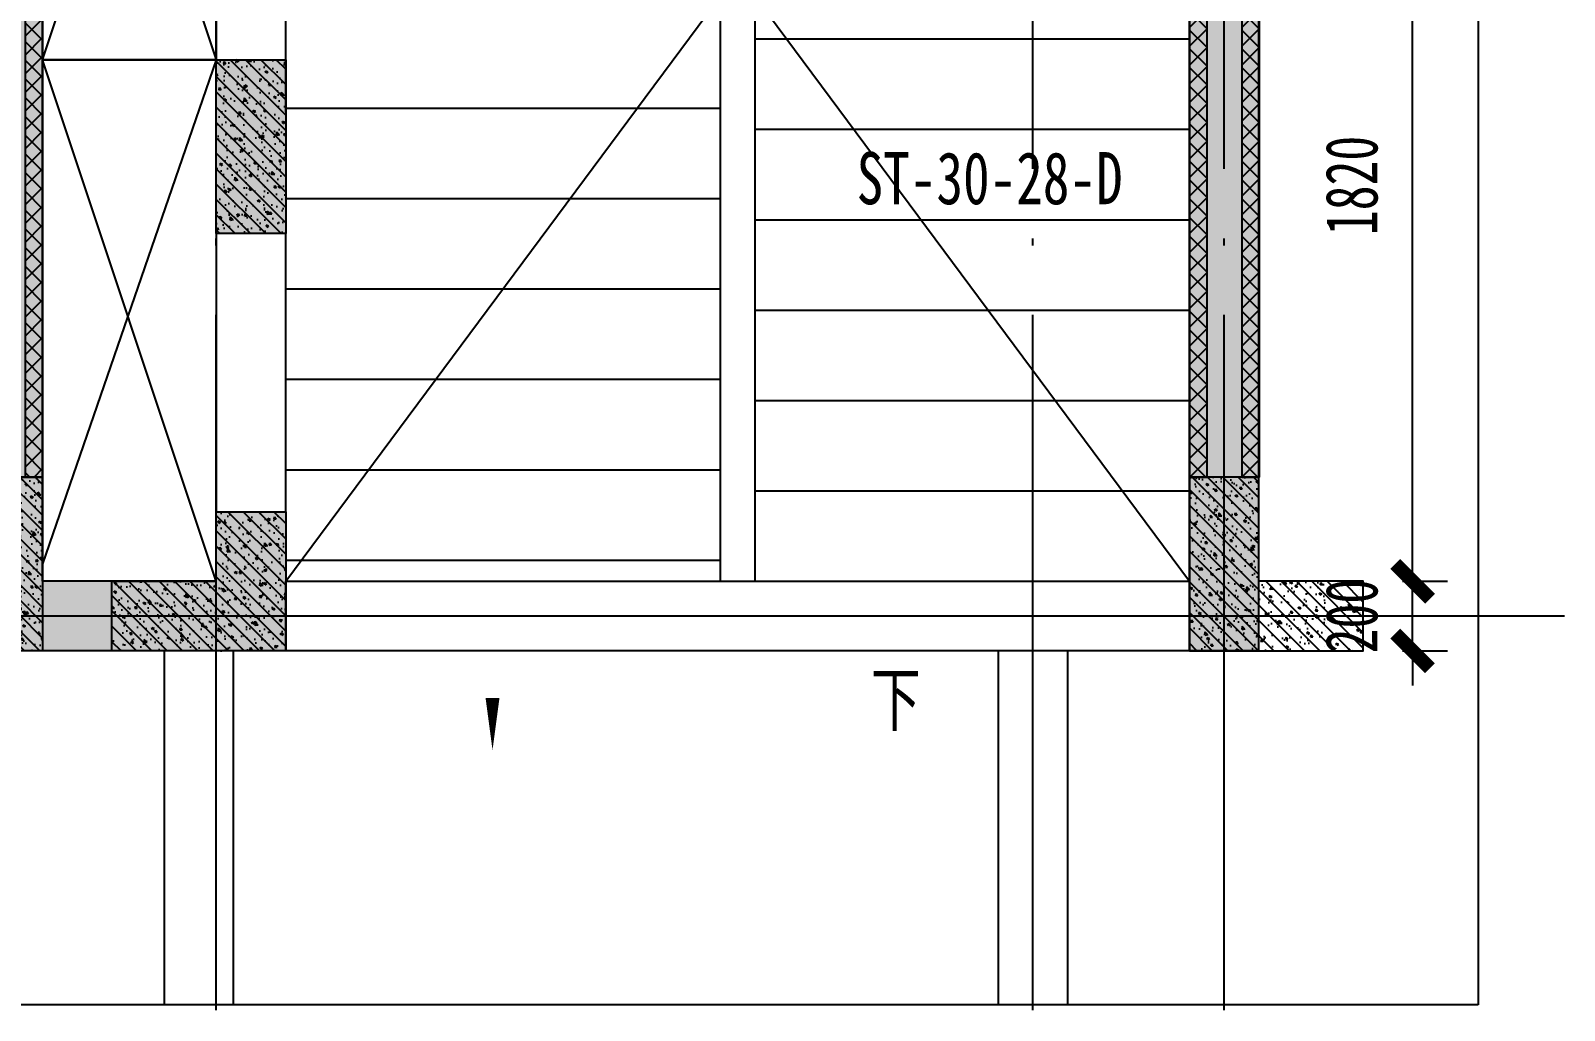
# Model space of a CAD drawing. Extents: x 1045983 to 1134482, y -686883 to -657183.
# Drawn here: x 1094270 to 1098682, y -681421 to -678603 of the extents above; entities that cross this region are included whole.
import ezdxf
from ezdxf.enums import TextEntityAlignment as Align
from ezdxf.xclip import XClip

# ---------------------------------------------------------------- set-up
doc = ezdxf.new("R2010")
doc.units = 0
doc.header["$LTSCALE"] = 1000
doc.header["$MEASUREMENT"] = 0
doc.header["$XCLIPFRAME"] = 2
doc.linetypes.add('125-核心筒-标准层$0$CONTINOUS', pattern=[0])
doc.linetypes.add('DOTE', pattern=[2.42, 2, -0.2, 0.02, -0.2])
doc.layers.get('0').update_dxf_attribs({"linetype": 'CONTINUOUS'})
doc.layers.get('Defpoints').update_dxf_attribs({"linetype": 'CONTINUOUS'})
for name, color, linetype in [('125-核心筒-标准层$0$S-SLAB-HOLE', 5, 'CONTINUOUS'), ('125-核心筒-标准层$0$S-WALL', 40, 'CONTINUOUS'), ('125-核心筒-标准层$0$S-WALL-BEAM', 120, 'CONTINUOUS'), ('125-核心筒-标准层$0$S-WALL-COLU', 252, '125-核心筒-标准层$0$CONTINOUS'), ('125-核心筒-标准层$0$S-WALL-COLU-HATC', 16, 'CONTINUOUS'), ('125-核心筒-标准层$0$S-WALL-HATC', 253, 'CONTINUOUS'), ('160-核心筒-1F$0$A-FLOR-STRS', 51, 'CONTINUOUS'), ('A-ANNO-DIMS', 3, 'CONTINUOUS'), ('S-ANNO-DOTE', 230, 'CONTINUOUS'), ('S-DETL-TEXT', 7, 'CONTINUOUS'), ('S-DIMS', 3, 'CONTINUOUS'), ('S-PC-FQ', 4, 'CONTINUOUS'), ('S-PC-FQ-WYQ', 4, 'CONTINUOUS'), ('S-WALL-BEAM', 120, 'CONTINUOUS'), ('S_A平-楼梯', 51, 'CONTINUOUS'), ('TEXT', 7, 'CONTINUOUS')]:
    doc.layers.add(name, color=color, linetype=linetype)
doc.layers.add('A标-符号图例', color=3, linetype='CONTINUOUS', lineweight=15)
doc.styles.add('-楷体_GB2312', font='')
doc.styles.add('宋体', font='', dxfattribs={"width": 0.8})
doc.styles.add('楷体GB312', font='', dxfattribs={"width": 0.7})
doc.styles.get('-楷体_GB2312').set_extended_font_data('楷体_GB2312')
doc.styles.get('宋体').set_extended_font_data('SimSun')
doc.styles.get('楷体GB312').set_extended_font_data('楷体_GB2312')
doc.dimstyles.new('TSSD_50_50', dxfattribs={"dimtxt": 150, "dimasz": 100, "dimexe": 100, "dimexo": 250, "dimgap": 100, "dimtad": 1, "dimdec": 0, "dimzin": 0, "dimdsep": 46, "dimtxsty": '楷体GB312', "dimblk": 'ARCHTICK', "dimcen": 0, "dimdle": 100, "dimclrt": 7, "dimadec": 0, "dimazin": 0, "dimtfac": 1, "dimtdec": 0, "dimtix": 1, "dimtmove": 2, "dimatfit": 3, "dimldrblk": 'ARCHTICK', "dimfxl": 1, "dimtolj": 1, "dimtzin": 0, "dimarcsym": 0})
pattern_1 = [(225, (-650407.22, -531464.02), (26.9407684, -26.9407684), []), (315, (-650407.22, -531464.02), (26.9407684, 26.9407684), [])]
pattern_2 = [(225, (-650407.22, -531614.02), (26.9407684, -26.9407684), []), (315, (-650407.22, -531614.02), (26.9407684, 26.9407684), [])]
pattern_3 = [(269.9942905, (110828.098, 3091305.449), (10.823449013, -18.751078648), [12.5, -25]), (29.9942905, (110828.098, 3091305.449), (10.82718595, 18.748921125), [12.5, -25]), (329.9942905, (110828.098, 3091305.449), (21.650634963, -0.002157522), [-25, 12.5])]

# ---------------------------------------------------------------- blocks, each defined once
blk = doc.blocks.new('3#轴线')
at = {"layer": 'S-ANNO-DOTE', "linetype": 'DOTE'}
for p, q in [((1037940.9, -618836.3), (1037940.9, -609913.2)), ((1040290.9, -618836.3), (1040290.9, -609913.2)), ((1040840.9, -618836.3), (1040840.9, -609913.2))]:
    blk.add_line(p, q, dxfattribs=at)
at = {"layer": 'S-ANNO-DOTE'}
blk.add_line((1041819.7, -617702.6), (1035563.3, -617702.6), dxfattribs=at)
blk = doc.blocks.new('125-核心筒-标准层')
at = {"layer": '125-核心筒-标准层$0$S-WALL-COLU-HATC'}
h = blk.add_hatch(dxfattribs=at)
h.set_pattern_fill('AR-CONC', color=256, scale=10)
h.set_pattern_definition([(50, (13387.076, -232307.834), (71.726018, -6.275213), [7.5, -82.5]), (355, (13387.076, -232307.83), (-13.875133, 75.219213), [6, -66]), (100.4514, (13393.05, -232308.36), (57.850938, 68.943954), [6.37402, -70.114211]), (46.1842, (13387.08, -232287.83), (106.724105, -16.5519), [11.25, -123.75]), (96.6356, (13395.97, -232289.21), (93.46627, 97.411787), [9.56103, -105.1713]), (351.1842, (13387.08, -232287.83), (93.466195, 97.41186), [9, -99]), (21, (13397.076, -232292.834), (59.690705, -40.261889), [7.5, -82.5]), (326, (13397.076, -232292.83), (24.331533, 72.515005), [6, -66]), (71.4514, (13402.05, -232296.19), (84.022263, 32.25305), [6.37402, -70.114211]), (37.5, (13387.076, -232307.834), (1.2159855, 33.2893854), [0, -65.2, 0, -67, 0, -66.25]), (7.5, (13387.076, -232307.834), (26.306954, 39.441171), [0, -38.2, 0, -63.7, 0, -25.25]), (327.5, (13364.776, -232307.834), (53.3822436, -2.2554872), [0, -25, 0, -78, 0, -103.5]), (317.5, (13354.776, -232307.834), (58.318617, 10.010498), [0, -32.5, 0, -51.8, 0, -73.5])])
h.paths.add_polyline_path([(1150, 5500), (950, 5500), (950, 5000), (1150, 5000)])
h = blk.add_hatch(dxfattribs=at)
h.set_pattern_fill('ANSI31', color=256, scale=250, style=0)
h.set_pattern_definition([(45, (13387.076, -232307.834), (-22.097087, 22.097087), [])])
h.paths.add_polyline_path([(950, 5000), (1150, 5000), (1150, 5500), (950, 5500)])
h = blk.add_hatch(dxfattribs=at)
h.set_pattern_fill('AR-CONC', color=256, scale=10)
h.set_pattern_definition([(50, (15689.61, -237762.724), (71.726018, -6.275213), [7.5, -82.5]), (355, (15689.61, -237762.72), (-13.875133, 75.219213), [6, -66]), (100.4514, (15695.59, -237763.246), (57.850938, 68.943954), [6.37402, -70.114211]), (46.1842, (15689.61, -237742.72), (106.724105, -16.5519), [11.25, -123.75]), (96.6356, (15698.5, -237744.1), (93.46627, 97.411787), [9.56103, -105.1713]), (351.1842, (15689.61, -237742.72), (93.466195, 97.41186), [9, -99]), (21, (15699.61, -237747.724), (59.690705, -40.261889), [7.5, -82.5]), (326, (15699.61, -237747.72), (24.331533, 72.515005), [6, -66]), (71.4514, (15704.586, -237751.08), (84.022263, 32.25305), [6.37402, -70.114211]), (37.5, (15689.611, -237762.724), (1.2159855, 33.2893854), [0, -65.2, 0, -67, 0, -66.25]), (7.5, (15689.61, -237762.724), (26.306954, 39.441171), [0, -38.2, 0, -63.7, 0, -25.25]), (327.5, (15667.311, -237762.724), (53.3822436, -2.2554872), [0, -25, 0, -78, 0, -103.5]), (317.5, (15657.31, -237762.724), (58.318617, 10.010498), [0, -32.5, 0, -51.8, 0, -73.5])])
h.paths.add_polyline_path([(-1850, 4000), (-1850, 4300), (-1650, 4300), (-1650, 3800), (-2150, 3800), (-2150, 4000)])
h = blk.add_hatch(dxfattribs=at)
h.set_pattern_fill('ANSI31', color=256, scale=250, style=0)
h.set_pattern_definition([(45, (15689.61, -237762.724), (-22.097087, 22.097087), [])])
h.paths.add_polyline_path([(-1850, 4000), (-1850, 4300), (-1650, 4300), (-1650, 3800), (-2150, 3800), (-2150, 4000)])
h = blk.add_hatch(dxfattribs=at)
h.set_pattern_fill('AR-CONC', color=256, scale=10)
h.set_pattern_definition([(50, (14087.076, -233457.834), (71.726018, -6.275213), [7.5, -82.5]), (355, (14087.076, -233457.83), (-13.875133, 75.219213), [6, -66]), (100.4514, (14093.05, -233458.36), (57.850938, 68.943954), [6.37402, -70.114211]), (46.1842, (14087.08, -233437.83), (106.724105, -16.5519), [11.25, -123.75]), (96.6356, (14095.97, -233439.21), (93.46627, 97.411787), [9.56103, -105.1713]), (351.1842, (14087.08, -233437.83), (93.466195, 97.41186), [9, -99]), (21, (14097.076, -233442.834), (59.690705, -40.261889), [7.5, -82.5]), (326, (14097.076, -233442.83), (24.331533, 72.515005), [6, -66]), (71.4514, (14102.05, -233446.19), (84.022263, 32.25305), [6.37402, -70.114211]), (37.5, (14087.076, -233457.834), (1.2159855, 33.2893854), [0, -65.2, 0, -67, 0, -66.25]), (7.5, (14087.076, -233457.834), (26.306954, 39.441171), [0, -38.2, 0, -63.7, 0, -25.25]), (327.5, (14064.776, -233457.834), (53.3822436, -2.2554872), [0, -25, 0, -78, 0, -103.5]), (317.5, (14054.776, -233457.834), (58.318617, 10.010498), [0, -32.5, 0, -51.8, 0, -73.5])])
h.paths.add_polyline_path([(1850, 4300), (1650, 4300), (1650, 3800), (1850, 3800)])
h = blk.add_hatch(dxfattribs=at)
h.set_pattern_fill('ANSI31', color=256, scale=250, style=0)
h.set_pattern_definition([(45, (14087.076, -233457.834), (-22.097087, 22.097087), [])])
h.paths.add_polyline_path([(1850, 4300), (1650, 4300), (1650, 3800), (1850, 3800)])
h = blk.add_hatch(dxfattribs=at)
h.set_pattern_fill('AR-CONC', color=256, scale=10)
h.set_pattern_definition([(50, (16687.05, -238136.99), (71.726018, -6.275213), [7.5, -82.5]), (355, (16687.05, -238136.99), (-13.875133, 75.219213), [6, -66]), (100.4514, (16693.03, -238137.51), (57.850938, 68.943954), [6.37402, -70.114211]), (46.1842, (16687.05, -238116.99), (106.724105, -16.5519), [11.25, -123.75]), (96.6356, (16695.95, -238118.37), (93.46627, 97.411787), [9.56103, -105.1713]), (351.1842, (16687.05, -238116.99), (93.466195, 97.41186), [9, -99]), (21, (16697.05, -238121.99), (59.690705, -40.261889), [7.5, -82.5]), (326, (16697.05, -238121.99), (24.331533, 72.515005), [6, -66]), (71.4514, (16702.03, -238125.345), (84.022263, 32.25305), [6.37402, -70.114211]), (37.5, (16687.052, -238136.99), (1.2159855, 33.2893854), [0, -65.2, 0, -67, 0, -66.25]), (7.5, (16687.052, -238136.99), (26.306954, 39.441171), [0, -38.2, 0, -63.7, 0, -25.25]), (327.5, (16664.752, -238136.99), (53.3822436, -2.2554872), [0, -25, 0, -78, 0, -103.5]), (317.5, (16654.752, -238136.99), (58.318617, 10.010498), [0, -32.5, 0, -51.8, 0, -73.5])])
h.paths.add_polyline_path([(1150, 4000), (1150, 4200), (950, 4200), (950, 3800), (1450, 3800), (1450, 4000)])
h = blk.add_hatch(dxfattribs=at)
h.set_pattern_fill('ANSI31', color=256, scale=250, style=0)
h.set_pattern_definition([(45, (16687.052, -238136.99), (-22.097087, 22.097087), [])])
h.paths.add_polyline_path([(1150, 4000), (1150, 4200), (950, 4200), (950, 3800), (1450, 3800), (1450, 4000)])
at = {"layer": '125-核心筒-标准层$0$S-WALL-HATC'}
for points in [[(1650, 5500), (1850, 5500), (1850, 7000), (1749.8, 7100), (1650, 7000)], [(-1850, 4000), (-1650, 3800), (-1650, 6634.3), (-1850, 6634.3)], [(950, 5350), (1150, 5350), (1150, 5500), (950, 5500)], [(1650, 5350), (1850, 5350), (1850, 5500), (1650, 5500)], [(950, 5350), (950, 5000), (1150, 5000), (1150, 5350)], [(1750, 3933.3), (1850, 4000), (1850, 5350), (1650, 5350), (1650, 4000)], [(1150, 4000), (1150, 4200), (950, 4200), (950, 3800)], [(-1850, 4000), (-1850, 3800), (-1650, 3800)], [(1150, 4000), (950, 3800), (1750, 3800), (1750, 3933.3), (1650, 4000)]]:
    blk.add_hatch(color=256, dxfattribs=at).paths.add_polyline_path(points)
at = {"layer": '125-核心筒-标准层$0$S-SLAB-HOLE'}
for points in [[(950, 4000), (-1650, 7500)], [(950, 7500), (-1650, 4000)], [(1650, 5500), (1150, 7000)], [(1650, 7000), (1150, 5500)], [(1150, 4000), (1650, 5500)], [(1150, 5500), (1650, 4050)]]:
    blk.add_lwpolyline(points, dxfattribs=at)
at = {"layer": '125-核心筒-标准层$0$S-WALL'}
for p, q in [((1650, 5500), (1650, 7000)), ((-1850, 3800), (-1850, 6634.3)), ((-1650, 3800), (-1650, 6634.3)), ((950, 5350), (950, 5500)), ((1150, 5350), (1150, 5500)), ((1650, 5350), (1650, 5500)), ((950, 5350), (950, 5000)), ((1150, 5000), (1150, 5350)), ((1650, 4000), (1650, 5350)), ((950, 5000), (1150, 5000)), ((1150, 4200), (950, 4200)), ((950, 4200), (950, 3800)), ((1150, 4000), (1150, 4200)), ((-1850, 4000), (-1850, 4000)), ((1150, 4000), (1650, 4000)), ((-1850, 3800), (-1650, 3800)), ((950, 3800), (1850, 3800))]:
    blk.add_line(p, q, dxfattribs=at)
at = {"layer": '125-核心筒-标准层$0$S-WALL-BEAM'}
for points in [[(950, 6900), (1150, 6900), (1150, 5500), (950, 5500)], [(1650, 5500), (1650, 5500), (1150, 5500), (1150, 5500)], [(950, 5000), (1150, 5000), (1150, 4200), (950, 4200)], [(-1650, 3800), (950, 3800), (950, 4000), (-1650, 4000)], [(-1300, 3800), (-1100, 3800), (-1100, 2400), (-1300, 2400)], [(1100, 3800), (1300, 3800), (1300, 2400), (1100, 2400)]]:
    blk.add_lwpolyline(points, close=True, dxfattribs=at)
at = {"layer": '125-核心筒-标准层$0$S-WALL-COLU', "lineweight": -2}
for points in [[(1150, 5500), (950, 5500), (950, 5000), (1150, 5000)], [(1850, 4300), (1650, 4300), (1650, 3800), (1850, 3800)]]:
    blk.add_lwpolyline(points, close=True, dxfattribs=at)
at = {"layer": '125-核心筒-标准层$0$S-WALL-COLU', "linetype": 'ByBlock'}
for points in [[(-1850, 4000), (-1850, 4300), (-1650, 4300), (-1650, 3800), (-2150, 3800), (-2150, 4000), (-1850, 4000)], [(1150, 4000), (1150, 4200), (950, 4200), (950, 3800), (1450, 3800), (1450, 4000), (1150, 4000)]]:
    blk.add_lwpolyline(points, dxfattribs=at)
blk = doc.blocks.new('_ArchTick')
at = {"color": 0, "linetype": 'ByBlock', "const_width": 0.4}
blk.add_lwpolyline([(-0.5, -0.5), (0.5, 0.5)], dxfattribs=at)
blk = doc.blocks.new('*D447')
at = {"layer": 'Defpoints', "color": 0, "transparency": 16777216}
for p in [(1097803.5, -678366.8), (1098245.9, -678366.8), (1097966.4, -680186.8)]:
    blk.add_point(p, dxfattribs=at)
at = {"layer": 'S-DIMS', "color": 0, "lineweight": -2, "transparency": 16777216}
for p, q in [((1098245.9, -680286.8), (1098245.9, -678266.8)), ((1098053.5, -678366.8), (1098345.9, -678366.8)), ((1098216.4, -680186.8), (1098345.9, -680186.8))]:
    blk.add_line(p, q, dxfattribs=at)
at = {"layer": 'S-DIMS', "color": 0, "lineweight": -2, "transparency": 16777216, "xscale": 100, "yscale": 100, "zscale": 100}
for p, rotation in [((1098245.9, -678366.8), 90), ((1098245.9, -680186.8), 270)]:
    blk.add_blockref('_ArchTick', p, dxfattribs=dict(at, rotation=rotation))
at = {"layer": 'S-DIMS', "color": 7, "transparency": 16777216, "insert": (1098070.9, -679048.3), "char_height": 150, "attachment_point": 5, "rotation": 90, "style": '楷体GB312'}
blk.add_mtext('\\A1;1820', dxfattribs=at)
blk = doc.blocks.new('*D448')
at = {"layer": 'Defpoints', "color": 0, "transparency": 16777216}
for p in [(1097966.4, -680186.8), (1098245.9, -680186.8), (1097966.4, -680386.8)]:
    blk.add_point(p, dxfattribs=at)
at = {"layer": 'S-DIMS', "color": 0, "lineweight": -2, "transparency": 16777216}
for p, q in [((1098245.9, -680186.8), (1098245.9, -680086.8)), ((1098216.4, -680186.8), (1098345.9, -680186.8)), ((1098245.9, -680386.8), (1098245.9, -680186.8)), ((1098216.4, -680386.8), (1098345.9, -680386.8)), ((1098245.9, -680386.8), (1098245.9, -680486.8))]:
    blk.add_line(p, q, dxfattribs=at)
at = {"layer": 'S-DIMS', "color": 0, "lineweight": -2, "transparency": 16777216, "xscale": 100, "yscale": 100, "zscale": 100}
for p, rotation in [((1098245.9, -680186.8), 270), ((1098245.9, -680386.8), 90)]:
    blk.add_blockref('_ArchTick', p, dxfattribs=dict(at, rotation=rotation))
at = {"layer": 'S-DIMS', "color": 7, "transparency": 16777216, "insert": (1098070.9, -680286.8), "char_height": 150, "attachment_point": 5, "rotation": 90, "style": '楷体GB312'}
blk.add_mtext('\\A1;200', dxfattribs=at)
blk = doc.blocks.new('B-YNQ3')
at = {"layer": 'S-PC-FQ-WYQ'}
h = blk.add_hatch(dxfattribs=at)
h.set_pattern_fill('ANSI37', color=256, scale=12, angle=90)
h.set_pattern_definition([(135, (-992358.283, 833989.707), (-26.9407684, -26.9407684), []), (225, (-992358.283, 833989.707), (26.9407684, -26.9407684), [])])
h.paths.add_polyline_path([(-130555.6, 319088.3), (-130505.6, 319088.3), (-130505.9, 321488.4), (-130555.9, 321488.4)])
h = blk.add_hatch(dxfattribs=at)
h.set_pattern_fill('ANSI37', color=256, scale=12, angle=90)
h.set_pattern_definition([(135, (-992208.283, 833989.707), (-26.9407684, -26.9407684), []), (225, (-992208.283, 833989.707), (26.9407684, -26.9407684), [])])
h.paths.add_polyline_path([(-130405.6, 319088.3), (-130355.6, 319088.3), (-130355.9, 321488.4), (-130405.9, 321488.4)])
for points in [[(-130555.6, 319088.3), (-130505.6, 319088.3), (-130505.9, 321488.4), (-130555.9, 321488.4)], [(-130555.9, 321488.4), (-130355.9, 321488.4), (-130355.6, 319088.3), (-130555.6, 319088.3)], [(-130405.6, 319088.3), (-130355.6, 319088.3), (-130355.9, 321488.4), (-130405.9, 321488.4)]]:
    blk.add_lwpolyline(points, close=True, dxfattribs=at)
blk = doc.blocks.new('B-YWQ3')
at = {"layer": 'S-PC-FQ'}
h = blk.add_hatch(dxfattribs=at)
h.set_pattern_fill('HONEY', color=6, scale=100, angle=-90.0057)
h.set_pattern_definition(pattern_3)
h.paths.add_polyline_path([(-138306, 330338.4), (-138306, 330238.4), (-138556, 330238.4), (-138556, 330338.4)])
h = blk.add_hatch(dxfattribs=at)
h.set_pattern_fill('HONEY', color=6, scale=100, angle=-90.0057)
h.set_pattern_definition(pattern_3)
h.paths.add_polyline_path([(-137306, 330338.4), (-137306, 330238.4), (-137056, 330238.4), (-137056, 330338.4)])
at = {"layer": 'S-PC-FQ-WYQ'}
h = blk.add_hatch(dxfattribs=at)
h.set_pattern_fill('ANSI37', color=256, scale=12, angle=180)
h.set_pattern_definition(pattern_1)
h.paths.add_polyline_path([(-138905.8, 330388.4), (-138905.8, 330338.4), (-138306, 330338.4), (-138306, 330388.4)])
h = blk.add_hatch(dxfattribs=at)
h.set_pattern_fill('ANSI37', color=256, scale=12, angle=180)
h.set_pattern_definition(pattern_1)
h.paths.add_polyline_path([(-136705.8, 330338.4), (-136705.8, 330388.4), (-137306, 330388.4), (-137306, 330338.4)])
h = blk.add_hatch(dxfattribs=at)
h.set_pattern_fill('ANSI37', color=256, scale=12, angle=180)
h.set_pattern_definition(pattern_2)
h.paths.add_polyline_path([(-138905.8, 330238.4), (-138905.8, 330188.4), (-138306, 330188.4), (-138306, 330238.4)])
h = blk.add_hatch(dxfattribs=at)
h.set_pattern_fill('ANSI37', color=256, scale=12, angle=180)
h.set_pattern_definition(pattern_2)
h.paths.add_polyline_path([(-136705.8, 330188.4), (-136705.8, 330238.4), (-137306, 330238.4), (-137306, 330188.4)])
at = {"layer": 'S-PC-FQ', "color": 6}
for points in [[(-138306, 330338.4), (-138306, 330238.4), (-138556, 330238.4), (-138556, 330338.4)], [(-137306, 330338.4), (-137306, 330238.4), (-137056, 330238.4), (-137056, 330338.4)]]:
    blk.add_lwpolyline(points, close=True, dxfattribs=at)
at = {"layer": 'S-PC-FQ-WYQ'}
for points in [[(-138905.8, 330338.4), (-138905.8, 330388.4), (-138306, 330388.4), (-138306, 330338.4)], [(-138306, 330188.4), (-138306, 330388.4), (-138905.8, 330388.4), (-138905.8, 330188.4)], [(-138306, 330388.4), (-137306, 330388.4), (-137306, 330188.4), (-138306, 330188.4)], [(-136705.8, 330338.4), (-136705.8, 330388.4), (-137306, 330388.4), (-137306, 330338.4)], [(-137306, 330188.4), (-137306, 330388.4), (-136705.8, 330388.4), (-136705.8, 330188.4)], [(-138905.8, 330188.4), (-138905.8, 330238.4), (-138306, 330238.4), (-138306, 330188.4)], [(-136705.8, 330188.4), (-136705.8, 330238.4), (-137306, 330238.4), (-137306, 330188.4)]]:
    blk.add_lwpolyline(points, close=True, dxfattribs=at)
blk = doc.blocks.new('B-YNQ2')
at = {"layer": 'S-PC-FQ-WYQ'}
h = blk.add_hatch(dxfattribs=at)
h.set_pattern_fill('ANSI37', color=256, scale=12, angle=90)
h.set_pattern_definition([(135, (-988908.033, 837089.835), (-26.9407684, -26.9407684), []), (225, (-988908.033, 837089.835), (26.9407684, -26.9407684), [])])
h.paths.add_polyline_path([(-127105.4, 321688.4), (-127055.4, 321688.4), (-127055.6, 324388.4), (-127105.6, 324388.4)])
h = blk.add_hatch(dxfattribs=at)
h.set_pattern_fill('ANSI37', color=256, scale=12, angle=90)
h.set_pattern_definition([(135, (-988758.033, 837089.835), (-26.9407684, -26.9407684), []), (225, (-988758.033, 837089.835), (26.9407684, -26.9407684), [])])
h.paths.add_polyline_path([(-126955.4, 321688.4), (-126905.4, 321688.4), (-126905.6, 324388.4), (-126955.6, 324388.4)])
for points in [[(-127105.4, 321688.4), (-127055.4, 321688.4), (-127055.6, 324388.4), (-127105.6, 324388.4)], [(-127105.6, 324388.4), (-126905.6, 324388.4), (-126905.4, 321688.4), (-127105.4, 321688.4)], [(-126955.4, 321688.4), (-126905.4, 321688.4), (-126905.6, 324388.4), (-126955.6, 324388.4)]]:
    blk.add_lwpolyline(points, close=True, dxfattribs=at)
blk = doc.blocks.new('A$C7D105B74')
at = {"layer": 'S-PC-FQ-WYQ'}
for name, p in [('B-YWQ3', (136505.8, -330188.4)), ('B-YNQ2', (127106.2, -324888.4)), ('B-YNQ3', (127056.1, -322288.4))]:
    blk.add_blockref(name, p, dxfattribs=at)

msp = doc.modelspace()

# ---------------------------------------------------------------- linework, layer by layer
at = {"layer": '160-核心筒-1F$0$A-FLOR-STRS'}
for p, q in [((1096253.5, -678046.8), (1096253.5, -680186.8)), ((1096353.5, -678046.8), (1096353.5, -680186.8)), ((1096353.5, -678626.8), (1097603.5, -678626.8)), ((1096253.5, -678826.8), (1095003.5, -678826.8)), ((1096353.5, -678886.8), (1097603.5, -678886.8)), ((1096253.5, -679086.8), (1095003.5, -679086.8)), ((1096353.5, -679146.8), (1097603.5, -679146.8)), ((1096253.5, -679346.8), (1095003.5, -679346.8)), ((1096353.5, -679406.8), (1097603.5, -679406.8)), ((1096253.5, -679606.8), (1095003.5, -679606.8)), ((1096353.5, -679666.8), (1097603.5, -679666.8)), ((1096253.5, -679866.8), (1095003.5, -679866.8)), ((1096353.5, -679926.8), (1097603.5, -679926.8)), ((1096253.5, -680126.8), (1095003.5, -680126.8)), ((1096353.5, -680186.8), (1097603.5, -680186.8))]:
    msp.add_line(p, q, dxfattribs=at)
at = {"layer": 'A标-符号图例'}
msp.add_lwpolyline([(1096898.5, -680560.8, 0, 0, 0), (1096898.5, -677720.2, 0, 0, 0), (1095598.5, -677720.2, 0, 0, 0), (1095598.5, -680672.3, 0, 40, 0), (1095598.5, -680522.3, 0, 0, 0)], format="xyseb", dxfattribs=at)
at = {"layer": 'S-WALL-BEAM'}
msp.add_lwpolyline([(1095003.5, -680386.8), (1095003.5, -680186.8), (1097603.5, -680186.8), (1097603.5, -680386.8)], close=True, dxfattribs=at)

# ---------------------------------------------------------------- block references
ref = msp.add_blockref('125-核心筒-标准层', (1095953.5, -684186.8), dxfattribs=dict(xscale=-1))
XClip(ref).set_block_clipping_path([(-2481.0759214151, 2781.6101389966), (2571.549439077, 9132.6919238198)])
at = {"layer": 'A-ANNO-DIMS'}
msp.add_blockref('A$C7D105B74', (1097603.5, -676686.8), dxfattribs=at)
at = {"layer": 'S_A平-楼梯'}
msp.add_blockref('3#轴线', (56862.6, -62584.2), dxfattribs=at)

# ---------------------------------------------------------------- texts
at = {"layer": 'S-DETL-TEXT', "style": '宋体', "width": 0.75}
msp.add_text('ST-30-28-D', height=150, dxfattribs=at).set_placement((1097028.8, -679147.2), align=Align.BOTTOM_CENTER)
at = {"layer": 'TEXT', "ltscale": 99, "style": '-楷体_GB2312', "width": 0.7}
msp.add_text('下', height=150, dxfattribs=at).set_placement((1096686.8, -680601.4))

# ---------------------------------------------------------------- dimensions: what is measured, and where the dimension line sits
at = {"layer": 'S-DIMS'}
dim = msp.add_linear_dim(base=(1098245.9, -678366.8), p1=(1097966.4, -680186.8), p2=(1097803.5, -678366.8), angle=90, dimstyle='TSSD_50_50', dxfattribs=at)
dim.commit()
dim.dimension.update_dxf_attribs({"geometry": '*D447', "text_midpoint": (1098070.9, -679048.3), "dimtype": 160})
dim = msp.add_linear_dim(base=(1098245.9, -680186.8), p1=(1097966.4, -680386.8), p2=(1097966.4, -680186.8), angle=90, dimstyle='TSSD_50_50', dxfattribs=at)
dim.commit()
dim.dimension.update_dxf_attribs({"geometry": '*D448', "text_midpoint": (1098070.9, -680286.8)})

doc.saveas('drawing.dxf')
